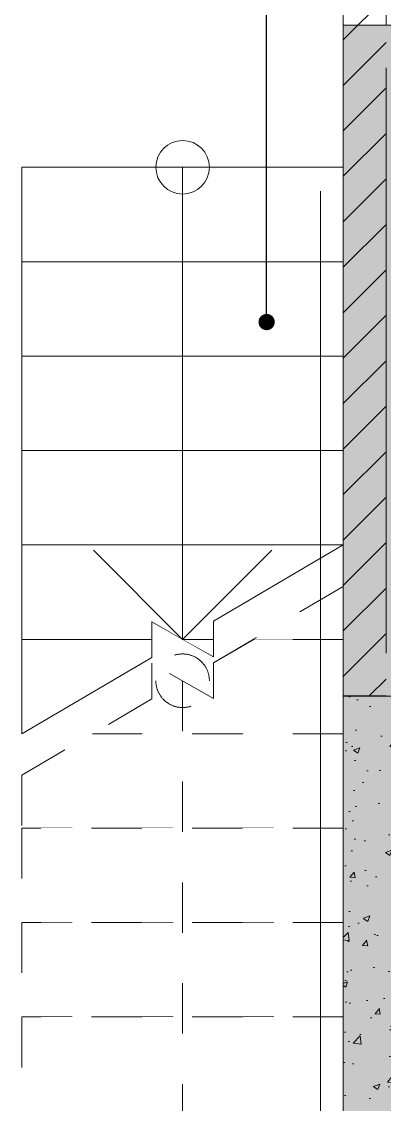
# Model space of a CAD drawing. Header units: millimetres. Extents: x 2336463 to 2579121, y 595385 to 778077.
# Drawn here: x 2376087 to 2377103, y 706978 to 710009 of the extents above; entities that cross this region are included whole.
import ezdxf

# ---------------------------------------------------------------- set-up
doc = ezdxf.new("R2010")
doc.units = ezdxf.units.MM
doc.header["$MEASUREMENT"] = 0
for name, pattern in [('Wipeout_Contour', [1000, 0, -1000]), ('Пунктирная', [88.194442, 0, -88.194442]), ('Штриховая', [282.222223, 141.111112, -141.111112])]:
    doc.linetypes.add(name, pattern=pattern)
doc.layers.add('+возводимые стены', color=7, linetype='Continuous')
doc.layers.add('Конструктив - Лестницы', color=7, linetype='Continuous')
for name, color, linetype, lineweight in [('+возводимые стены_Ном._пера__101', 252, 'Continuous', 5), ('+стена с дверью_Ном._пера__1', 7, 'Continuous', 13), ('MEP - Электрооборудование.ЭО_Ном._пера__101', 252, 'Continuous', 5), ('сит план_Ном._пера__1', 7, 'Continuous', 13)]:
    doc.layers.add(name, color=color, linetype=linetype, lineweight=lineweight)
for name, color, linetype, lineweight, true_color in [('+возводимые стены_Ном._пера__169', 7, 'Continuous', 5, 0x68b353), ('+стена с дверью_Ном._пера__243', 7, 'Continuous', 13, 0xe25822), ('MEP - Электрооборудование.ЭО_Ном._пера__58', 7, 'Continuous', 5, 0xdf0000), ('Конструктив - Лестницы_Ном._пера__11', 7, 'Continuous', 15, 0x6c80ff)]:
    doc.layers.add(name, color=color, linetype=linetype, lineweight=lineweight, true_color=true_color)
doc.linetypes.add('Сварной шов', pattern='A,0,[2,Р”РёР·Р°Р№РЅ РїСЂРѕРµРєС‚ СЂР°Р±РѕС‡РёР№1.Shx,S=0.079365,R=0,X=0,Y=0],-17,0', length=17)
doc.dimstyles.new('СГЕНЕРИР_СТИЛЬ__11', dxfattribs={"dimtxt": 0.18, "dimasz": 91.2, "dimexe": 0.18, "dimexo": 0.0625, "dimgap": 0, "dimtad": 0, "dimtih": 1, "dimtoh": 1, "dimdec": 4, "dimzin": 0, "dimdsep": 46, "dimcen": 0.09, "dimadec": 0, "dimazin": 0, "dimtfac": 1, "dimtdec": 4, "dimtmove": 0, "dimatfit": 3, "dimldrblk": 'ARROWHEAD_11', "dimfxl": 0, "dimtolj": 1, "dimtzin": 0, "dimarcsym": 0})
pattern_1 = [(45, (2086872.015, 585813.69), (-63.639609, 63.639609), [])]

# ---------------------------------------------------------------- blocks, each defined once
blk = doc.blocks.new('Лестница_4', base_point=(2086872, 585813.7))
at = {"color": 254, "linetype": 'Wipeout_Contour', "lineweight": 0, "ltscale": 9920708.652140686}
blk.add_wipeout([(2376988, 709601), (2376088, 709601), (2376088, 709336.7), (2376988, 709336.7)], dxfattribs=at).dxf.layer = 'Конструктив - Лестницы'
at = {"layer": 'Конструктив - Лестницы_Ном._пера__11', "color": 171, "linetype": 'Continuous', "lineweight": 15, "true_color": 0x6c80ff}
for p, q in [((2376988, 709601), (2376088, 709601)), ((2376088, 709601), (2376088, 709336.7)), ((2376988, 709336.7), (2376988, 709601)), ((2376088, 709336.7), (2376988, 709336.7))]:
    blk.add_line(p, q, dxfattribs=at)
for start, end in [(0, 180), (180, 0)]:
    blk.add_arc((2376538, 709601), 75, start, end, dxfattribs=at)
at = {"color": 254, "linetype": 'Wipeout_Contour', "lineweight": 0, "ltscale": 9920406.302100217}
blk.add_wipeout([(2376988, 709336.7), (2376088, 709336.7), (2376088, 709072.4), (2376988, 709072.4)], dxfattribs=at).dxf.layer = 'Конструктив - Лестницы'
at = {"layer": 'Конструктив - Лестницы_Ном._пера__11', "color": 171, "linetype": 'Continuous', "lineweight": 15, "true_color": 0x6c80ff}
for p, q in [((2376538, 709601), (2376538, 709336.7)), ((2376988, 709336.7), (2376088, 709336.7)), ((2376088, 709336.7), (2376088, 709072.4)), ((2376988, 709072.4), (2376988, 709336.7)), ((2376088, 709072.4), (2376988, 709072.4))]:
    blk.add_line(p, q, dxfattribs=at)
at = {"color": 254, "linetype": 'Wipeout_Contour', "lineweight": 0, "ltscale": 9920104.05551325}
blk.add_wipeout([(2376988, 709072.4), (2376088, 709072.4), (2376088, 708808.1), (2376988, 708808.1)], dxfattribs=at).dxf.layer = 'Конструктив - Лестницы'
at = {"layer": 'Конструктив - Лестницы_Ном._пера__11', "color": 171, "linetype": 'Continuous', "lineweight": 15, "true_color": 0x6c80ff}
for p, q in [((2376988, 709072.4), (2376088, 709072.4)), ((2376088, 709072.4), (2376088, 708808.1)), ((2376988, 708808.1), (2376988, 709072.4)), ((2376088, 708808.1), (2376988, 708808.1))]:
    blk.add_line(p, q, dxfattribs=at)
at = {"color": 254, "linetype": 'Wipeout_Contour', "lineweight": 0, "ltscale": 9919801.91237573}
blk.add_wipeout([(2376988, 708808.1), (2376088, 708808.1), (2376088, 708543.8), (2376988, 708543.8)], dxfattribs=at).dxf.layer = 'Конструктив - Лестницы'
at = {"layer": 'Конструктив - Лестницы_Ном._пера__11', "color": 171, "linetype": 'Continuous', "lineweight": 15, "true_color": 0x6c80ff}
for p, q in [((2376988, 708808.1), (2376088, 708808.1)), ((2376088, 708808.1), (2376088, 708543.8)), ((2376988, 708543.8), (2376988, 708808.1)), ((2376088, 708543.8), (2376988, 708543.8))]:
    blk.add_line(p, q, dxfattribs=at)
at = {"color": 254, "linetype": 'Wipeout_Contour', "lineweight": 0, "ltscale": 19838446.05886944}
blk.add_wipeout([(2376088, 708543.8), (2376088, 708279.5), (2376451.7, 708279.5), (2376451.7, 708328.9), (2376538, 708279.5), (2376624.2, 708279.5), (2376624.2, 708330.2), (2376988, 708543.8)], dxfattribs=at).dxf.layer = 'Конструктив - Лестницы'
at = {"layer": 'Конструктив - Лестницы_Ном._пера__11', "color": 171, "linetype": 'Continuous', "lineweight": 15, "true_color": 0x6c80ff}
for p, q in [((2376988, 708543.8), (2376088, 708543.8)), ((2376088, 708543.8), (2376088, 708279.5)), ((2376088, 708279.5), (2376451.7, 708279.5)), ((2376538, 708279.5), (2376624.2, 708279.5))]:
    blk.add_line(p, q, dxfattribs=at)
at = {"color": 254, "linetype": 'Wipeout_Contour', "lineweight": 0, "ltscale": 7440605.14038363}
blk.add_wipeout([(2376735.4, 708279.5), (2376988, 708279.5), (2376988, 708427.9)], dxfattribs=at).dxf.layer = 'Конструктив - Лестницы'
at = {"layer": 'Конструктив - Лестницы_Ном._пера__11', "color": 171, "linetype": 'Continuous', "lineweight": 15, "true_color": 0x6c80ff}
blk.add_line((2376988, 708543.8), (2376624.2, 708330.2), dxfattribs=at)
at = {"layer": 'Конструктив - Лестницы_Ном._пера__11', "color": 171, "linetype": 'Штриховая', "lineweight": 15, "true_color": 0x6c80ff}
for p, q in [((2376988, 708279.5), (2376988, 708427.9)), ((2376735.4, 708279.5), (2376988, 708279.5))]:
    blk.add_line(p, q, dxfattribs=at)
at = {"color": 254, "linetype": 'Wipeout_Contour', "lineweight": 0, "ltscale": 9918231.371546838}
blk.add_wipeout([(2376088, 708279.5), (2376088, 708015.3), (2376451.7, 708228.9), (2376451.7, 708279.5)], dxfattribs=at).dxf.layer = 'Конструктив - Лестницы'
at = {"color": 254, "linetype": 'Wipeout_Contour', "lineweight": 0, "ltscale": 7439662.489902936}
blk.add_wipeout([(2376624.2, 708279.5), (2376538, 708279.5), (2376624.2, 708230.2)], dxfattribs=at).dxf.layer = 'Конструктив - Лестницы'
at = {"layer": 'Конструктив - Лестницы_Ном._пера__11', "color": 171, "linetype": 'Continuous', "lineweight": 15, "true_color": 0x6c80ff}
for p, q in [((2376451.7, 708279.5), (2376088, 708279.5)), ((2376088, 708279.5), (2376088, 708015.3)), ((2376624.2, 708279.5), (2376538, 708279.5))]:
    blk.add_line(p, q, dxfattribs=at)
at = {"color": 254, "linetype": 'Wipeout_Contour', "lineweight": 0, "ltscale": 19839224.04934483}
blk.add_wipeout([(2376285.4, 708015.3), (2376988, 708015.3), (2376988, 708279.5), (2376735.4, 708279.5), (2376624.2, 708214.2), (2376624.2, 708114.2), (2376451.7, 708212.9), (2376451.7, 708112.9)], dxfattribs=at).dxf.layer = 'Конструктив - Лестницы'
at = {"layer": 'Конструктив - Лестницы_Ном._пера__11', "color": 171, "linetype": 'Continuous', "lineweight": 15, "true_color": 0x6c80ff}
for p, q in [((2376538, 709336.7), (2376538, 708279.5)), ((2376538, 708279.5), (2376288, 708529.5)), ((2376788, 708529.5), (2376538, 708279.5)), ((2376624.2, 708230.2), (2376451.7, 708328.9)), ((2376451.7, 708328.9), (2376451.7, 708228.9)), ((2376624.2, 708330.2), (2376624.2, 708230.2))]:
    blk.add_line(p, q, dxfattribs=at)
at = {"layer": 'Конструктив - Лестницы_Ном._пера__11', "color": 171, "linetype": 'Штриховая', "lineweight": 15, "true_color": 0x6c80ff}
for p, q in [((2376988, 708427.9), (2376624.2, 708214.2)), ((2376988, 708279.5), (2376735.4, 708279.5)), ((2376988, 708015.3), (2376988, 708279.5)), ((2376624.2, 708114.2), (2376451.7, 708212.9)), ((2376451.7, 708212.9), (2376451.7, 708112.9)), ((2376624.2, 708214.2), (2376624.2, 708114.2)), ((2376285.4, 708015.3), (2376988, 708015.3))]:
    blk.add_line(p, q, dxfattribs=at)
for start, end in [(0, 180), (180, 0)]:
    blk.add_arc((2376538, 708163.6), 75, start, end, dxfattribs=at)
at = {"color": 254, "linetype": 'Wipeout_Contour', "lineweight": 0, "ltscale": 12398382.99753399}
blk.add_wipeout([(2376088, 707751), (2376988, 707751), (2376988, 708015.3), (2376285.4, 708015.3), (2376088, 707899.3)], dxfattribs=at).dxf.layer = 'Конструктив - Лестницы'
at = {"layer": 'Конструктив - Лестницы_Ном._пера__11', "color": 171, "linetype": 'Continuous', "lineweight": 15, "true_color": 0x6c80ff}
blk.add_line((2376451.7, 708228.9), (2376088, 708015.3), dxfattribs=at)
at = {"layer": 'Конструктив - Лестницы_Ном._пера__11', "color": 171, "linetype": 'Штриховая', "lineweight": 15, "true_color": 0x6c80ff}
for p, q in [((2376451.7, 708112.9), (2376088, 707899.3)), ((2376988, 708015.3), (2376285.4, 708015.3)), ((2376988, 707751), (2376988, 708015.3)), ((2376088, 707899.3), (2376088, 707751)), ((2376088, 707751), (2376988, 707751))]:
    blk.add_line(p, q, dxfattribs=at)
at = {"color": 254, "linetype": 'Wipeout_Contour', "lineweight": 0, "ltscale": 9918594.374474727}
blk.add_wipeout([(2376088, 707751), (2376088, 707486.7), (2376988, 707486.7), (2376988, 707751)], dxfattribs=at).dxf.layer = 'Конструктив - Лестницы'
at = {"layer": 'Конструктив - Лестницы_Ном._пера__11', "color": 171, "linetype": 'Штриховая', "lineweight": 15, "true_color": 0x6c80ff}
for p, q in [((2376988, 707751), (2376088, 707751)), ((2376088, 707751), (2376088, 707486.7)), ((2376988, 707486.7), (2376988, 707751)), ((2376088, 707486.7), (2376988, 707486.7))]:
    blk.add_line(p, q, dxfattribs=at)
at = {"color": 254, "linetype": 'Wipeout_Contour', "lineweight": 0, "ltscale": 9918292.748719286}
blk.add_wipeout([(2376088, 707486.7), (2376088, 707222.4), (2376988, 707222.4), (2376988, 707486.7)], dxfattribs=at).dxf.layer = 'Конструктив - Лестницы'
at = {"layer": 'Конструктив - Лестницы_Ном._пера__11', "color": 171, "linetype": 'Штриховая', "lineweight": 15, "true_color": 0x6c80ff}
for p, q in [((2376988, 707486.7), (2376088, 707486.7)), ((2376088, 707486.7), (2376088, 707222.4)), ((2376988, 707222.4), (2376988, 707486.7)), ((2376088, 707222.4), (2376988, 707222.4))]:
    blk.add_line(p, q, dxfattribs=at)
at = {"color": 254, "linetype": 'Wipeout_Contour', "lineweight": 0, "ltscale": 9917991.226469977}
blk.add_wipeout([(2376088, 707222.4), (2376088, 706958.1), (2376988, 706958.1), (2376988, 707222.4)], dxfattribs=at).dxf.layer = 'Конструктив - Лестницы'
at = {"layer": 'Конструктив - Лестницы_Ном._пера__11', "color": 171, "linetype": 'Штриховая', "lineweight": 15, "true_color": 0x6c80ff}
for p, q in [((2376538, 708163.6), (2376538, 706165.3)), ((2376988, 707222.4), (2376088, 707222.4)), ((2376088, 707222.4), (2376088, 706958.1)), ((2376988, 706958.1), (2376988, 707222.4))]:
    blk.add_line(p, q, dxfattribs=at)
blk = doc.blocks.new('Стена_1158', base_point=(2377108, 708241.2))
at = {"layer": '+возводимые стены_Ном._пера__169', "linetype": 'Continuous', "lineweight": 5, "true_color": 0x68b353}
h = blk.add_hatch(dxfattribs=at)
h.set_pattern_fill('Блоки_Бетонные_Эффективные', color=85, style=0, pattern_type=2)
h.set_pattern_definition(pattern_1)
h.paths.add_polyline_path([(2377108, 708241.2), (2377108, 710237), (2376988, 710237), (2376988, 708241.2)])
h = blk.add_hatch(dxfattribs=at)
h.set_pattern_fill('Блоки_Бетонные_Эффективные', color=85, style=0, pattern_type=2)
h.set_pattern_definition(pattern_1)
h.paths.add_polyline_path([(2377108, 708241.2), (2376988, 708121.2), (2377108, 708121.2)])
h = blk.add_hatch(dxfattribs=at)
h.set_pattern_fill('Блоки_Бетонные_Эффективные', color=85, style=0, pattern_type=2)
h.set_pattern_definition(pattern_1)
h.paths.add_polyline_path([(2377108, 708241.2), (2376988, 708241.2), (2376988, 708121.2)])
at = {"layer": '+возводимые стены_Ном._пера__101', "color": 252, "linetype": 'Continuous', "lineweight": 5, "flags": 128}
for points in [[(2376988, 710237), (2376988, 708121.2)], [(2377108, 709999), (2377108, 710237)], [(2377108, 708241.2), (2377108, 709879)], [(2376988, 708121.2), (2377108, 708121.2)]]:
    blk.add_lwpolyline(points, dxfattribs=at)
blk = doc.blocks.new('ARROWHEAD_11')
at = {"color": 0, "linetype": 'Continuous', "lineweight": 0}
blk.add_line((0, 0), (-1, 0), dxfattribs=at)
at = {"color": 0, "linetype": 'Continuous', "lineweight": 0, "const_width": 0.25, "flags": 128}
blk.add_lwpolyline([(-0.125, 0, 1), (0.125, 0, 1)], format="xyb", close=True, dxfattribs=at)

msp = doc.modelspace()

# ---------------------------------------------------------------- block references
at = {"layer": 'Конструктив - Лестницы', "color": 8, "linetype": 'Пунктирная', "lineweight": 15}
msp.add_blockref('Лестница_4', (2086872, 585813.7), dxfattribs=at)

# ---------------------------------------------------------------- next in the draw order: hatches: boundary and pattern name
at = {"layer": '+стена с дверью_Ном._пера__243', "linetype": 'Continuous', "lineweight": 0, "true_color": 0x381608}
msp.add_hatch(color=28, dxfattribs=at).paths.add_polyline_path([(2370335, 706910.6), (2376987.6, 706910.6), (2376987.6, 709999), (2378815.9, 709999), (2378957.2, 709999), (2378957.2, 707032.4), (2378815.9, 707032.4), (2378815.9, 705401.1), (2378836, 705401.1), (2378836, 704006.7), (2378838.2, 704006.7), (2378838.2, 701204.4), (2377213, 701204.4), (2377213, 704006.7), (2376607.9, 704006.7), (2376607.9, 703610.7), (2371612.9, 703610.7), (2371612.9, 705400.5), (2370335, 705400.5)])
at = {"layer": 'сит план_Ном._пера__1', "linetype": 'Continuous', "lineweight": 13}
h = msp.add_hatch(dxfattribs=at)
h.set_pattern_fill('AR_CONC', style=0, pattern_type=2)
h.set_pattern_definition([(50, (2086872.01, 585813.69), (-182.18467, 15.939086), [19.05, -209.55]), (355, (2086872.01, 585813.69), (-35.24342, 191.05685), [15.24, -167.64058]), (100.451445, (2086887.2, 585812.36), (146.94125, 175.11775), [16.19001, -178.09024]), (46.1842, (2086872.01, 585864.49), (-271.07904, 42.04233), [28.575, -314.325]), (96.63556, (2086894.6, 585860.98), (237.40413, 247.42612), [24.28502, -267.1356]), (351.18415, (2086872.01, 585864.49), (237.40413, 247.42612), [22.85997, -251.45973]), (21, (2086897.41, 585851.79), (-151.61439, 102.2652), [19.05, -209.55]), (326, (2086897.41, 585851.79), (61.80203, 184.18797), [15.24, -167.64]), (71.451445, (2086910.05, 585843.26), (213.41642, 81.92277), [16.19001, -178.08994]), (37.5, (2086872.015, 585813.686), (3.088603, 84.555039), [0, -165.608, 0, -170.18, 0, -168.275]), (7.5, (2086872.015, 585813.69), (66.819663, 100.180575), [0, -97.028, 0, -161.798, 0, -64.135]), (327.5, (2086815.37, 585813.686), (-135.590595, 5.728744), [0, -63.5, 0, -198.12, 0, -262.89]), (317.5, (2086789.97, 585813.69), (148.12918, 25.42649), [0, -82.55, 0, -131.572, 0, -186.69])])
h.paths.add_polyline_path([(2376987.6, 708120.6), (2377282.6, 708120.6), (2377282.6, 706910.6), (2376987.6, 706910.6)])

# ---------------------------------------------------------------- next in the draw order: linework, layer by layer
at = {"layer": '+стена с дверью_Ном._пера__1', "color": 7, "linetype": 'Continuous', "lineweight": 13, "flags": 128}
msp.add_lwpolyline([(2370335, 706910.6), (2376987.6, 706910.6), (2376987.6, 709999), (2378815.9, 709999), (2378957.2, 709999), (2378957.2, 707032.4), (2378815.9, 707032.4), (2378815.9, 705401.1), (2378836, 705401.1), (2378836, 704006.7), (2378838.2, 704006.7), (2378838.2, 701204.4), (2377213, 701204.4), (2377213, 704006.7), (2376607.9, 704006.7), (2376607.9, 703610.7), (2371612.9, 703610.7), (2371612.9, 705400.5), (2370335, 705400.5)], close=True, dxfattribs=at)
at = {"layer": 'MEP - Электрооборудование.ЭО_Ном._пера__58', "color": 12, "linetype": 'Сварной шов', "lineweight": 5, "true_color": 0xdf0000}
msp.add_line((2376924.5, 709534.4), (2376924.5, 705928), dxfattribs=at)
at = {"layer": 'сит план_Ном._пера__1', "color": 7, "linetype": 'Continuous', "lineweight": 13, "flags": 128}
msp.add_lwpolyline([(2376987.6, 708120.6), (2377282.6, 708120.6), (2377282.6, 706910.6), (2376987.6, 706910.6)], close=True, dxfattribs=at)

# ---------------------------------------------------------------- next in the draw order: block references
at = {"layer": '+возводимые стены', "color": 252, "lineweight": 5}
msp.add_blockref('Стена_1158', (2377108, 708241.2), dxfattribs=at)

# ---------------------------------------------------------------- next in the draw order: leaders
at = {"layer": 'MEP - Электрооборудование.ЭО_Ном._пера__101', "color": 252, "linetype": 'Continuous', "lineweight": 5, "annotation_type": 0, "has_hookline": 1, "hookline_direction": 1, "text_width": 643.7}
msp.add_leader([(2376773.4, 709167.7), (2376773.4, 710037.8), (2376500.5, 710037.8)], dimstyle='СГЕНЕРИР_СТИЛЬ__11', dxfattribs=at)

doc.saveas('drawing.dxf')
